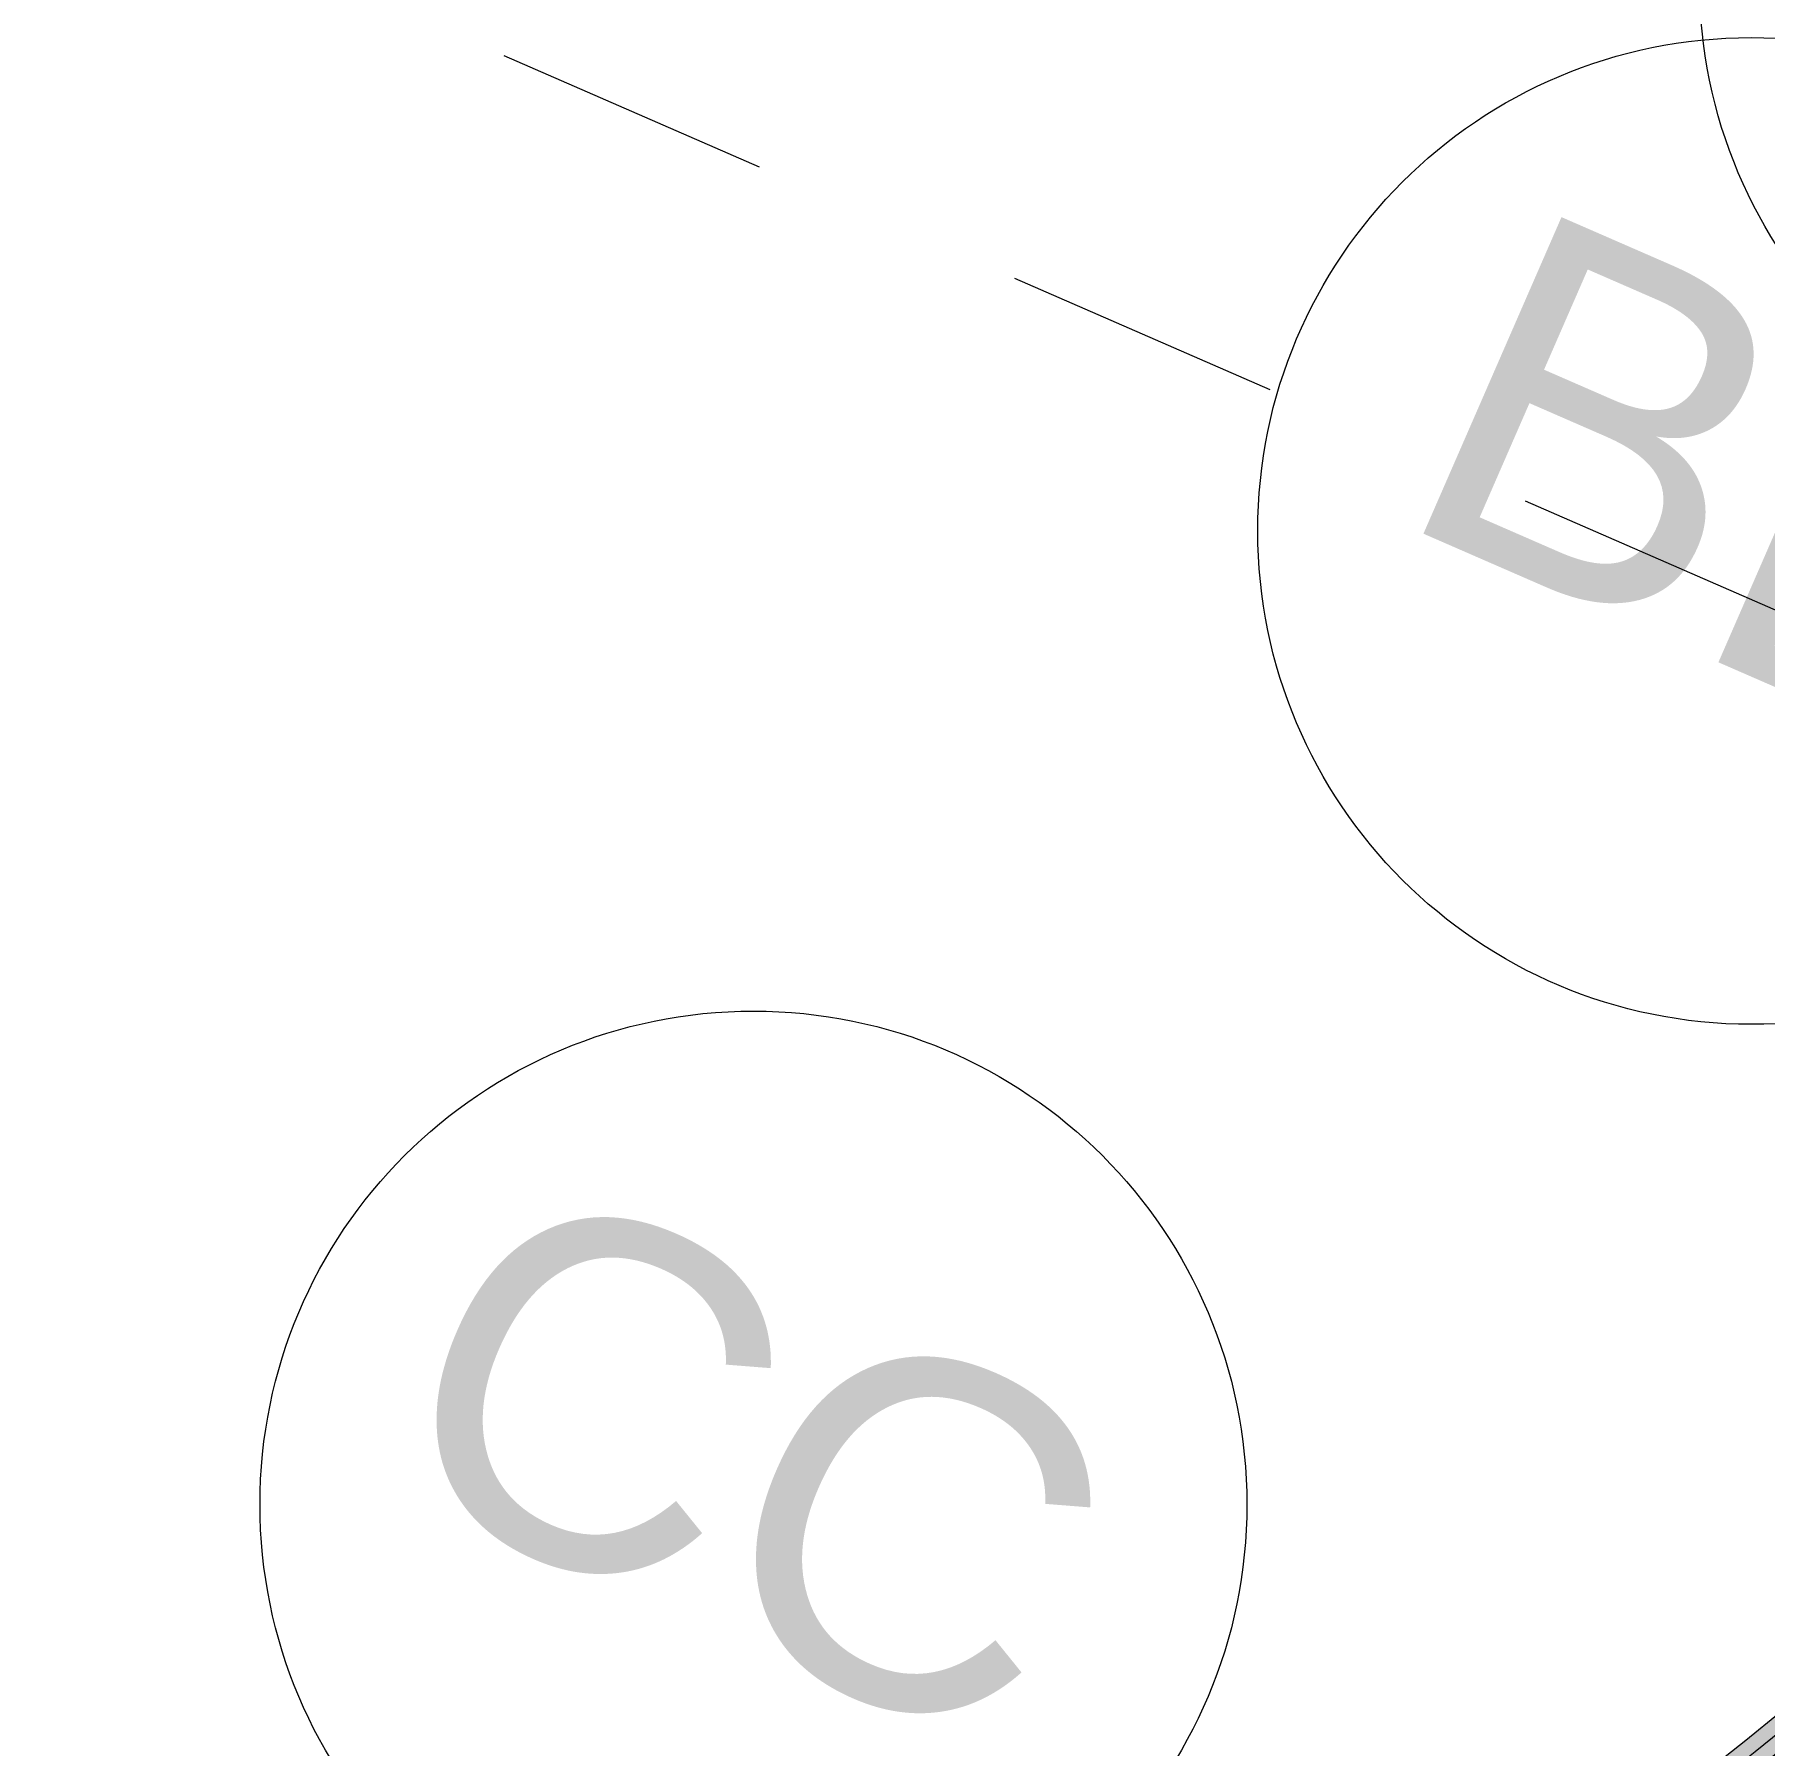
# Model space of a CAD drawing. Header units: millimetres. Extents: x -50172 to 74273, y -80883 to 11206.
# Drawn here: x -23974 to -22221, y -49187 to -47453 of the extents above; entities that cross this region are included whole.
import ezdxf
from ezdxf.enums import TextEntityAlignment as Align

# ---------------------------------------------------------------- set-up
doc = ezdxf.new("R2010")
doc.units = ezdxf.units.MM
doc.header["$MEASUREMENT"] = 0
doc.linetypes.add('Dashed', pattern=[564.444447, 282.222223, -282.222223])
for name, color, linetype in [('A-95-MC_Marker_Section_P2.Marker', 7, 'Continuous'), ('New_A-15-MG_Structural_Grid_Phase_2', 7, 'Continuous'), ('New_A-25-M_Wall_Int', 7, 'Continuous')]:
    doc.layers.add(name, color=color, linetype=linetype)
doc.layers.add('A-95-MC_Marker_Section_P2.Marker_Pen_No__1', color=7, linetype='Continuous', lineweight=13)
doc.layers.add('New_A-25-M_Wall_Int_Pen_No__1', color=7, linetype='Continuous', lineweight=13)
for name, color, linetype, lineweight, true_color in [('New_A-15-MG_Structural_Grid_Phase_2_Pen_No__222', 7, 'Continuous', 13, 0x65af33), ('New_A-25-M_Wall_Int_Pen_No__107', 7, 'Continuous', 15, 0xa6a6a6), ('New_A-25-M_Wall_Int_Pen_No__81', 7, 'Continuous', 20, 0x6a6a6a)]:
    doc.layers.add(name, color=color, linetype=linetype, lineweight=lineweight, true_color=true_color)
doc.styles.add('GENERATED_STYLE_4', font='')
doc.styles.get('GENERATED_STYLE_4').set_extended_font_data('Swis721 BT')

# ---------------------------------------------------------------- blocks, each defined once
blk = doc.blocks.new('Wall_7_1', base_point=(-29918.5, -50217.2))
at = {"layer": 'New_A-25-M_Wall_Int_Pen_No__107', "linetype": 'Continuous'}
for points in [[(-20081.5, -46377.2, -0.413614), (-29924.5, -50231), (-29930.5, -50244.7, 0.413614), (-20067.8, -46383.2)], [(-20095.3, -46371.2, -0.413614), (-29918.5, -50217.2), (-29924.5, -50231, 0.413614), (-20081.5, -46377.2)]]:
    blk.add_hatch(color=256, dxfattribs=at).paths.add_polyline_path(points)
at = {"layer": 'New_A-25-M_Wall_Int_Pen_No__81', "linetype": 'Continuous', "lineweight": 0, "true_color": 0x353535}
for points in [[(-20067.8, -46383.2, -0.413614), (-29930.5, -50244.7), (-29930.9, -50245.6, 0.413614), (-20066.9, -46383.6)], [(-20021.1, -46403.7, -0.413614), (-29950.8, -50291.5), (-29951.2, -50292.4, 0.413614), (-20020.2, -46404.1)]]:
    blk.add_hatch(color=250, dxfattribs=at).paths.add_polyline_path(points)
at = {"layer": 'New_A-25-M_Wall_Int_Pen_No__1', "linetype": 'Continuous'}
for radius in [7482.1, 7467.1, 7498.1, 7497.1, 7549.1, 7548.1]:
    blk.add_arc((-26933.8, -43372.5), radius, 246.44045, 336.32308, dxfattribs=at)
blk = doc.blocks.new('Standard grid marker_11')
at = {"layer": 'New_A-15-MG_Structural_Grid_Phase_2_Pen_No__222', "linetype": 'Continuous'}
blk.add_circle((22444.9, 0), 500, dxfattribs=at)
at = {"layer": 'New_A-15-MG_Structural_Grid_Phase_2_Pen_No__222', "style": 'GENERATED_STYLE_4'}
for tag, p in [('AC_MarkerText_1_0', (-500, 43.6)), ('AC_MarkerText_1_1', (22444.9, 43.6))]:
    blk.add_attdef(tag, text='', height=350, rotation=210.0234, dxfattribs=at).set_placement(p, align=Align.MIDDLE_CENTER)
blk = doc.blocks.new('Standard grid marker_12')
at = {"layer": 'New_A-15-MG_Structural_Grid_Phase_2_Pen_No__222', "linetype": 'Continuous'}
blk.add_circle((22558.2, 0.5), 500, dxfattribs=at)
at = {"layer": 'New_A-15-MG_Structural_Grid_Phase_2_Pen_No__222', "style": 'GENERATED_STYLE_4'}
for tag, p in [('AC_MarkerText_1_0', (-500, 43.9)), ('AC_MarkerText_1_1', (22558.2, 43.9))]:
    blk.add_attdef(tag, text='', height=350, rotation=195.0277, dxfattribs=at).set_placement(p, align=Align.MIDDLE_CENTER)
blk = doc.blocks.new('Standard grid marker_13')
at = {"layer": 'New_A-15-MG_Structural_Grid_Phase_2_Pen_No__222', "linetype": 'Continuous'}
blk.add_circle((23154.2, 0), 500, dxfattribs=at)
at = {"layer": 'New_A-15-MG_Structural_Grid_Phase_2_Pen_No__222', "style": 'GENERATED_STYLE_4'}
for tag, p in [('AC_MarkerText_1_0', (-500, 43.4)), ('AC_MarkerText_1_1', (23154.2, 43.4))]:
    blk.add_attdef(tag, text='', height=350, rotation=180, dxfattribs=at).set_placement(p, align=Align.MIDDLE_CENTER)
blk = doc.blocks.new('Cutting Plane_5_1', base_point=(10470.5, -62286.8))
at = {"layer": 'A-95-MC_Marker_Section_P2.Marker_Pen_No__1', "linetype": 'Dashed'}
blk.add_line((3665.4, -59319.5), (-44301, -38403.7), dxfattribs=at)

msp = doc.modelspace()

# ---------------------------------------------------------------- block references
at = {"layer": 'A-95-MC_Marker_Section_P2.Marker'}
msp.add_blockref('Cutting Plane_5_1', (10470.5, -62286.8), dxfattribs=at)
at = {"layer": 'New_A-15-MG_Structural_Grid_Phase_2', "color": 8, "linetype": 'Continuous', "lineweight": 15, "zscale": 1000, "rotation": 156.4404115839914}
msp.add_blockref('Standard grid marker_13', (-562.6, -56653.6), dxfattribs=at)
at = {"layer": 'New_A-15-MG_Structural_Grid_Phase_2', "color": 8, "linetype": 'Continuous', "lineweight": 15}
ref = msp.add_blockref('Standard grid marker_12', (-4601.2, -62025.7), dxfattribs=dict(at, zscale=1000, rotation=141.4127390902341))
ref.add_attrib('AC_MarkerText_1_1', 'BB', dxfattribs={"layer": 'New_A-15-MG_Structural_Grid_Phase_2_Pen_No__222', "color": 85, "true_color": 0x65af33, "height": 350, "rotation": 336.4404, "style": 'GENERATED_STYLE_4'}).set_placement((-22234.4, -47913.1), align=Align.MIDDLE_CENTER)
ref = msp.add_blockref('Standard grid marker_11', (-9920.8, -67004.8), dxfattribs=dict(at, zscale=1000, rotation=126.417012497801))
ref.add_attrib('AC_MarkerText_1_1', 'CC', dxfattribs={"layer": 'New_A-15-MG_Structural_Grid_Phase_2_Pen_No__222', "color": 85, "true_color": 0x65af33, "height": 350, "rotation": 336.4404, "style": 'GENERATED_STYLE_4'}).set_placement((-23245.3, -48899.3), align=Align.MIDDLE_CENTER)
at = {"layer": 'New_A-25-M_Wall_Int', "color": 250, "lineweight": 50, "true_color": 0x2a2a2a}
msp.add_blockref('Wall_7_1', (-29918.5, -50217.2), dxfattribs=at)

doc.saveas('drawing.dxf')
